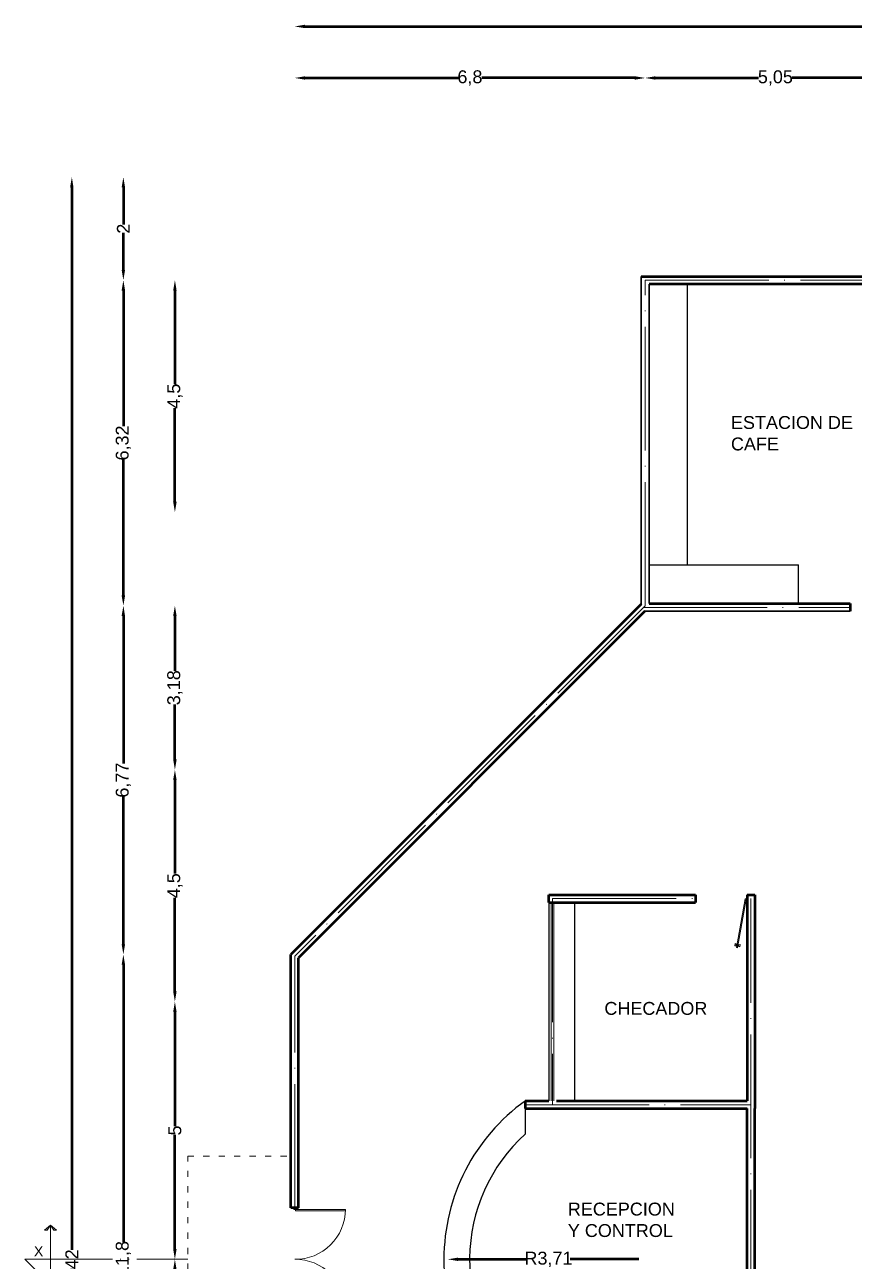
# Model space of a CAD drawing. Header units: millimetres. Extents: x 56 to 645, y 38 to 413.
# Drawn here: x 55.9 to 178.2, y 229.6 to 411.9 of the extents above; entities that cross this region are included whole.
import ezdxf

# ---------------------------------------------------------------- set-up
doc = ezdxf.new("R2010")
doc.units = ezdxf.units.MM
for name, pattern in [('ACAD_ISO03W100', [30, 12, -18]), ('ACAD_ISO04W100', [30, 24, -3, 0, -3]), ('ACAD_ISO05W100', [33, 24, -3, 0, -3, 0, -3])]:
    doc.linetypes.add(name, pattern=pattern)
for name, color, linetype, lineweight in [('canceleria', 3, 'Continuous', 15), ('cotas', 2, 'Continuous', 5), ('ejes', 1, 'ACAD_ISO04W100', 5), ('muros', 5, 'Continuous', 50), ('piso', 5, 'Continuous', 30), ('proyeccion de losa', 5, 'ACAD_ISO03W100', 20), ('simbologia', 2, 'ACAD_ISO05W100', 5), ('ventanas', 4, 'Continuous', 5)]:
    doc.layers.add(name, color=color, linetype=linetype, lineweight=lineweight)
doc.layers.add('muebles', color=6, linetype='Continuous')
doc.styles.get("Standard").update_dxf_attribs({"font": 'arial.ttf'})
doc.dimstyles.new('ISO-25', dxfattribs={"dimtxt": 2.5, "dimasz": 2.5, "dimexe": 1.25, "dimexo": 0.625, "dimtad": 1, "dimtxsty": 'Standard', "dimcen": 2.5, "dimadec": 0, "dimazin": 0, "dimtfac": 1, "dimtmove": 0, "dimatfit": 3, "dimfxl": 1, "dimarcsym": 0})

# ---------------------------------------------------------------- blocks, each defined once
blk = doc.blocks.new('*D79')
at = {"layer": 'cotas', "color": 0, "lineweight": -2}
for p, q in [((1400.875, 818.713), (1402.208, 818.713)), ((1404.382, 818.713), (1403.049, 818.713))]:
    blk.add_line(p, q, dxfattribs=at)
at = {"layer": 'cotas', "color": 0}
blk.add_solid([(1400.875, 818.746), (1400.875, 818.68), (1400.675, 818.713)], dxfattribs=at)
at = {"layer": 'Defpoints', "color": 0}
for p in [(1400.675, 818.713), (1404.382, 818.713)]:
    blk.add_point(p, dxfattribs=at)
at = {"layer": 'cotas', "color": 0, "insert": (1402.629, 818.713), "char_height": 0.25, "attachment_point": 5}
blk.add_mtext('R3,71', dxfattribs=at)
blk = doc.blocks.new('*D30')
at = {"layer": 'cotas', "color": 0, "lineweight": -2}
for p, q in [((1393.381, 839.513), (1393.381, 818.896)), ((1393.381, 797.913), (1393.381, 818.53))]:
    blk.add_line(p, q, dxfattribs=at)
at = {"layer": 'cotas', "color": 0}
for points in [[(1393.347, 839.513), (1393.414, 839.513), (1393.381, 839.713)], [(1393.347, 797.913), (1393.414, 797.913), (1393.381, 797.713)]]:
    blk.add_solid(points, dxfattribs=at)
at = {"layer": 'Defpoints', "color": 0}
for p in [(1393.381, 839.713), (1393.381, 839.713), (1393.381, 797.713)]:
    blk.add_point(p, dxfattribs=at)
at = {"layer": 'cotas', "color": 0, "insert": (1393.381, 818.713), "char_height": 0.25, "attachment_point": 5, "rotation": 90}
blk.add_mtext('42', dxfattribs=at)
blk = doc.blocks.new('*D33')
at = {"layer": 'cotas', "color": 0, "lineweight": -2}
for p, q in [((1394.381, 824.428), (1394.381, 819.042)), ((1394.381, 813.03), (1394.381, 818.415))]:
    blk.add_line(p, q, dxfattribs=at)
at = {"layer": 'cotas', "color": 0}
for points in [[(1394.347, 824.428), (1394.414, 824.428), (1394.381, 824.628)], [(1394.347, 813.03), (1394.414, 813.03), (1394.381, 812.83)]]:
    blk.add_solid(points, dxfattribs=at)
at = {"layer": 'Defpoints', "color": 0}
for p in [(1394.381, 824.628), (1394.381, 824.628), (1394.381, 812.83)]:
    blk.add_point(p, dxfattribs=at)
at = {"layer": 'cotas', "color": 0, "insert": (1394.381, 818.729), "char_height": 0.25, "attachment_point": 5, "rotation": 90}
blk.add_mtext('11,8', dxfattribs=at)
blk = doc.blocks.new('*D34')
at = {"layer": 'cotas', "color": 0, "lineweight": -2}
for p, q in [((1394.381, 831.197), (1394.381, 828.338)), ((1394.381, 824.828), (1394.381, 827.687))]:
    blk.add_line(p, q, dxfattribs=at)
at = {"layer": 'cotas', "color": 0}
for points in [[(1394.347, 831.197), (1394.414, 831.197), (1394.381, 831.397)], [(1394.347, 824.828), (1394.414, 824.828), (1394.381, 824.628)]]:
    blk.add_solid(points, dxfattribs=at)
at = {"layer": 'Defpoints', "color": 0}
for p in [(1394.381, 831.397), (1394.381, 831.397), (1394.381, 824.628)]:
    blk.add_point(p, dxfattribs=at)
at = {"layer": 'cotas', "color": 0, "insert": (1394.381, 828.012), "char_height": 0.25, "attachment_point": 5, "rotation": 90}
blk.add_mtext('6,77', dxfattribs=at)
blk = doc.blocks.new('*D35')
at = {"layer": 'cotas', "color": 0, "lineweight": -2}
for p, q in [((1394.381, 837.513), (1394.381, 834.879)), ((1394.381, 831.597), (1394.381, 834.231))]:
    blk.add_line(p, q, dxfattribs=at)
at = {"layer": 'cotas', "color": 0}
for points in [[(1394.347, 837.513), (1394.414, 837.513), (1394.381, 837.713)], [(1394.347, 831.597), (1394.414, 831.597), (1394.381, 831.397)]]:
    blk.add_solid(points, dxfattribs=at)
at = {"layer": 'Defpoints', "color": 0}
for p in [(1394.381, 837.713), (1394.381, 837.713), (1394.381, 831.397)]:
    blk.add_point(p, dxfattribs=at)
at = {"layer": 'cotas', "color": 0, "insert": (1394.381, 834.555), "char_height": 0.25, "attachment_point": 5, "rotation": 90}
blk.add_mtext('6,32', dxfattribs=at)
blk = doc.blocks.new('*D36')
at = {"layer": 'cotas', "color": 0, "lineweight": -2}
for p, q in [((1395.381, 837.513), (1395.381, 835.697)), ((1395.381, 833.413), (1395.381, 835.23))]:
    blk.add_line(p, q, dxfattribs=at)
at = {"layer": 'cotas', "color": 0}
for points in [[(1395.347, 837.513), (1395.414, 837.513), (1395.381, 837.713)], [(1395.347, 833.413), (1395.414, 833.413), (1395.381, 833.213)]]:
    blk.add_solid(points, dxfattribs=at)
at = {"layer": 'Defpoints', "color": 0}
for p in [(1395.381, 837.713), (1395.381, 833.213), (1395.381, 833.213)]:
    blk.add_point(p, dxfattribs=at)
at = {"layer": 'cotas', "color": 0, "insert": (1395.381, 835.463), "char_height": 0.25, "attachment_point": 5, "rotation": 90}
blk.add_mtext('4,5', dxfattribs=at)
blk = doc.blocks.new('*D37')
at = {"layer": 'cotas', "color": 0, "lineweight": -2}
for p, q in [((1395.381, 831.197), (1395.381, 830.13)), ((1395.381, 828.413), (1395.381, 829.48))]:
    blk.add_line(p, q, dxfattribs=at)
at = {"layer": 'cotas', "color": 0}
for points in [[(1395.347, 831.197), (1395.414, 831.197), (1395.381, 831.397)], [(1395.347, 828.413), (1395.414, 828.413), (1395.381, 828.213)]]:
    blk.add_solid(points, dxfattribs=at)
at = {"layer": 'Defpoints', "color": 0}
for p in [(1395.381, 831.397), (1395.381, 828.213), (1395.381, 828.213)]:
    blk.add_point(p, dxfattribs=at)
at = {"layer": 'cotas', "color": 0, "insert": (1395.381, 829.805), "char_height": 0.25, "attachment_point": 5, "rotation": 90}
blk.add_mtext('3,18', dxfattribs=at)
blk = doc.blocks.new('*D38')
at = {"layer": 'cotas', "color": 0, "lineweight": -2}
for p, q in [((1395.381, 828.013), (1395.381, 826.197)), ((1395.381, 823.913), (1395.381, 825.73))]:
    blk.add_line(p, q, dxfattribs=at)
at = {"layer": 'cotas', "color": 0}
for points in [[(1395.347, 828.013), (1395.414, 828.013), (1395.381, 828.213)], [(1395.347, 823.913), (1395.414, 823.913), (1395.381, 823.713)]]:
    blk.add_solid(points, dxfattribs=at)
at = {"layer": 'Defpoints', "color": 0}
for p in [(1395.381, 828.213), (1395.381, 823.713), (1395.381, 823.713)]:
    blk.add_point(p, dxfattribs=at)
at = {"layer": 'cotas', "color": 0, "insert": (1395.381, 825.963), "char_height": 0.25, "attachment_point": 5, "rotation": 90}
blk.add_mtext('4,5', dxfattribs=at)
blk = doc.blocks.new('*D39')
at = {"layer": 'cotas', "color": 0, "lineweight": -2}
for p, q in [((1395.381, 823.513), (1395.381, 821.296)), ((1395.381, 818.913), (1395.381, 821.13))]:
    blk.add_line(p, q, dxfattribs=at)
at = {"layer": 'cotas', "color": 0}
for points in [[(1395.347, 823.513), (1395.414, 823.513), (1395.381, 823.713)], [(1395.347, 818.913), (1395.414, 818.913), (1395.381, 818.713)]]:
    blk.add_solid(points, dxfattribs=at)
at = {"layer": 'Defpoints', "color": 0}
for p in [(1395.381, 823.713), (1395.381, 818.713), (1395.381, 818.713)]:
    blk.add_point(p, dxfattribs=at)
at = {"layer": 'cotas', "color": 0, "insert": (1395.381, 821.213), "char_height": 0.25, "attachment_point": 5, "rotation": 90}
blk.add_mtext('5', dxfattribs=at)
blk = doc.blocks.new('*D40')
at = {"layer": 'cotas', "color": 0, "lineweight": -2}
for p, q in [((1395.381, 818.513), (1395.381, 816.296)), ((1395.381, 813.913), (1395.381, 816.13))]:
    blk.add_line(p, q, dxfattribs=at)
at = {"layer": 'cotas', "color": 0}
for points in [[(1395.347, 818.513), (1395.414, 818.513), (1395.381, 818.713)], [(1395.347, 813.913), (1395.414, 813.913), (1395.381, 813.713)]]:
    blk.add_solid(points, dxfattribs=at)
at = {"layer": 'Defpoints', "color": 0}
for p in [(1395.381, 818.713), (1395.381, 813.713), (1395.381, 813.713)]:
    blk.add_point(p, dxfattribs=at)
at = {"layer": 'cotas', "color": 0, "insert": (1395.381, 816.213), "char_height": 0.25, "attachment_point": 5, "rotation": 90}
blk.add_mtext('5', dxfattribs=at)
blk = doc.blocks.new('*D65')
at = {"layer": 'cotas', "color": 0, "lineweight": -2}
for p, q in [((1394.381, 839.513), (1394.381, 838.796)), ((1394.381, 837.913), (1394.381, 838.63))]:
    blk.add_line(p, q, dxfattribs=at)
at = {"layer": 'cotas', "color": 0}
for points in [[(1394.347, 839.513), (1394.414, 839.513), (1394.381, 839.713)], [(1394.347, 837.913), (1394.414, 837.913), (1394.381, 837.713)]]:
    blk.add_solid(points, dxfattribs=at)
at = {"layer": 'Defpoints', "color": 0}
for p in [(1394.381, 839.713), (1394.381, 839.713), (1394.381, 837.713)]:
    blk.add_point(p, dxfattribs=at)
at = {"layer": 'cotas', "color": 0, "insert": (1394.381, 838.713), "char_height": 0.25, "attachment_point": 5, "rotation": 90}
blk.add_mtext('2', dxfattribs=at)
blk = doc.blocks.new('*D67')
at = {"layer": 'cotas', "color": 0, "lineweight": -2}
for p, q in [((1397.905, 842.638), (1432.415, 842.638)), ((1467.767, 842.638), (1433.256, 842.638))]:
    blk.add_line(p, q, dxfattribs=at)
at = {"layer": 'cotas', "color": 0}
for points in [[(1397.905, 842.671), (1397.905, 842.605), (1397.705, 842.638)], [(1467.767, 842.671), (1467.767, 842.605), (1467.967, 842.638)]]:
    blk.add_solid(points, dxfattribs=at)
at = {"layer": 'Defpoints', "color": 0}
for p in [(1397.705, 842.638), (1467.967, 842.638), (1467.967, 842.638)]:
    blk.add_point(p, dxfattribs=at)
at = {"layer": 'cotas', "color": 0, "insert": (1432.836, 842.638), "char_height": 0.25, "attachment_point": 5}
blk.add_mtext('70,26', dxfattribs=at)
blk = doc.blocks.new('*D68')
at = {"layer": 'cotas', "color": 0, "lineweight": -2}
for p, q in [((1397.905, 841.638), (1400.877, 841.638)), ((1404.305, 841.638), (1401.334, 841.638))]:
    blk.add_line(p, q, dxfattribs=at)
at = {"layer": 'cotas', "color": 0}
for points in [[(1397.905, 841.671), (1397.905, 841.605), (1397.705, 841.638)], [(1404.305, 841.671), (1404.305, 841.605), (1404.505, 841.638)]]:
    blk.add_solid(points, dxfattribs=at)
at = {"layer": 'Defpoints', "color": 0}
for p in [(1397.705, 841.638), (1404.505, 841.638), (1404.505, 841.638)]:
    blk.add_point(p, dxfattribs=at)
at = {"layer": 'cotas', "color": 0, "insert": (1401.105, 841.638), "char_height": 0.25, "attachment_point": 5}
blk.add_mtext('6,8', dxfattribs=at)
blk = doc.blocks.new('*D69')
at = {"layer": 'cotas', "color": 0, "lineweight": -2}
for p, q in [((1404.705, 841.638), (1406.707, 841.638)), ((1409.359, 841.638), (1407.358, 841.638))]:
    blk.add_line(p, q, dxfattribs=at)
at = {"layer": 'cotas', "color": 0}
for points in [[(1404.705, 841.671), (1404.705, 841.605), (1404.505, 841.638)], [(1409.359, 841.671), (1409.359, 841.605), (1409.559, 841.638)]]:
    blk.add_solid(points, dxfattribs=at)
at = {"layer": 'Defpoints', "color": 0}
for p in [(1404.505, 841.638), (1409.559, 841.638), (1409.559, 841.638)]:
    blk.add_point(p, dxfattribs=at)
at = {"layer": 'cotas', "color": 0, "insert": (1407.032, 841.638), "char_height": 0.25, "attachment_point": 5}
blk.add_mtext('5,05', dxfattribs=at)
blk = doc.blocks.new('auditorio')
at = {"layer": 'canceleria'}
blk.add_line((12.997, 31.12), (13.006, 31.169), dxfattribs=at)
for points in [[(15.184, 37.735), (15.204, 37.735), (15.204, 37.715), (15.184, 37.715)], [(12.184, 32.065), (12.204, 32.065), (12.204, 32.085), (12.184, 32.085)], [(13.164, 32.065), (13.144, 32.068), (12.977, 31.123), (12.997, 31.12), (13.164, 32.065)], [(13.184, 32.065), (13.164, 32.065), (13.164, 32.085), (13.184, 32.085)], [(12.988, 31.182), (12.984, 31.162), (12.97, 31.165), (12.974, 31.19), (12.951, 31.201), (12.943, 31.157), (12.969, 31.16), (12.973, 31.185), (12.988, 31.182)], [(13.008, 31.179), (13.004, 31.159), (13.019, 31.156), (13.023, 31.181), (13.049, 31.184), (13.041, 31.14), (13.018, 31.151), (13.022, 31.176), (13.008, 31.179)]]:
    blk.add_lwpolyline(points, dxfattribs=at)
at = {"layer": 'ejes', "ltscale": 0.1}
for p, q in [((11.205, 37.759), (11.205, 44.075)), ((11.205, 44.075), (26.409, 44.075)), ((11.205, 37.759), (4.405, 30.959)), ((11.171, 37.725), (15.184, 37.725)), ((9.409, 32.075), (12.184, 32.075)), ((9.409, 32.075), (9.409, 28.075)), ((13.259, 18), (13.259, 32.075)), ((4.405, 26.075), (4.405, 30.959)), ((8.88, 28.075), (13.259, 28.075))]:
    blk.add_line(p, q, dxfattribs=at)
at = {"layer": 'muebles'}
for p, q in [((12.03, 38.55), (12.03, 44)), ((11.28, 38.55), (14.184, 38.55)), ((14.184, 37.8), (14.184, 38.55)), ((9.334, 32), (9.334, 28.15)), ((9.834, 32), (9.834, 28.15)), ((8.88, 28.15), (8.88, 27.509))]:
    blk.add_line(p, q, dxfattribs=at)
for radius, start, end in [(3.782, 125.5983, 234.4017), (3.282, 132.1278, 227.1527)]:
    blk.add_arc((11.082, 25.075), radius, start, end, dxfattribs=at)
at = {"layer": 'muros'}
for p, q in [((11.13, 44.15), (26.484, 44.15)), ((16.184, 44), (11.28, 44)), ((11.13, 37.79), (4.33, 30.99)), ((11.28, 37.8), (15.184, 37.8)), ((15.184, 37.8), (15.184, 37.65)), ((11.202, 37.65), (4.48, 30.927)), ((9.334, 32.15), (12.184, 32.15)), ((9.334, 32), (9.334, 32.15)), ((9.334, 32), (12.184, 32)), ((12.184, 32.15), (12.184, 32)), ((13.184, 32.15), (13.334, 32.15)), ((13.184, 32.15), (13.184, 28.15)), ((13.334, 32.15), (13.334, 28)), ((4.33, 26.075), (4.33, 30.99)), ((4.48, 26.075), (4.48, 30.927)), ((8.88, 28.15), (9.334, 28.15)), ((8.88, 28.15), (8.88, 28)), ((9.484, 28.15), (13.184, 28.15)), ((8.88, 28), (13.184, 28)), ((13.184, 22.15), (13.184, 28)), ((13.334, 18), (13.334, 28)), ((4.48, 26.075), (4.33, 26.075))]:
    blk.add_line(p, q, dxfattribs=at)
at = {"layer": 'piso'}
for p, q in [((11.13, 37.79), (11.13, 44.15)), ((11.28, 37.8), (11.28, 44)), ((11.202, 37.65), (15.184, 37.65))]:
    blk.add_line(p, q, dxfattribs=at)
at = {"layer": 'proyeccion de losa', "linetype": 'ACAD_ISO03W100', "ltscale": 0.01}
for p, q in [((2.33, 23.075), (2.33, 27.075)), ((2.33, 27.075), (4.33, 27.075))]:
    blk.add_line(p, q, dxfattribs=at)
at = {"layer": 'simbologia'}
blk.add_lwpolyline([(-0.333, 25.075), (-0.833, 25.075), (-0.333, 24.575), (-0.333, 25.736), (-0.218, 25.639), (-0.268, 25.639), (-0.333, 25.736), (-0.398, 25.639), (-0.448, 25.639), (-0.333, 25.736)], dxfattribs=at)
at = {"layer": 'simbologia', "ltscale": 0.05}
blk.add_lwpolyline([(-0.333, 25.075), (2.33, 25.075)], dxfattribs=at)
at = {"layer": 'ventanas'}
for p, q in [((9.384, 32), (9.384, 28.15)), ((9.434, 32), (9.434, 28.15)), ((4.42, 26.045), (4.39, 26.045)), ((5.39, 26.045), (4.42, 26.045)), ((4.42, 26.045), (4.42, 26.015)), ((5.39, 26.015), (4.42, 26.015)), ((5.39, 26.015), (5.39, 26.045))]:
    blk.add_line(p, q, dxfattribs=at)
blk.add_lwpolyline([(4.42, 26.075), (4.42, 26.045), (4.39, 26.045), (4.39, 26.075)], dxfattribs=at)
for centre, start, end in [((4.42, 26.045), 269.3735, 0), ((4.42, 24.105), 360, 90.6265)]:
    blk.add_arc(centre, 0.97, start, end, dxfattribs=at)
at = {"char_height": 0.25}
for s, insert, width, attachment_point in [('ESTACION DE CAFE', (12.87, 40.769), 2.62571, 7), ('CHECADOR', (10.414, 29.816), 1.64261, 7), ('RECEPCION Y CONTROL', (9.705, 26.175), 2.07838, 1)]:
    blk.add_mtext(s, dxfattribs=dict(at, insert=insert, width=width, attachment_point=attachment_point))
at = {"layer": 'cotas', "insert": (-0.657, 25.33), "char_height": 0.2, "width": 0.21215, "attachment_point": 1}
blk.add_mtext('X', dxfattribs=at)
at = {"layer": 'cotas'}
for p1, p2, picture, middle in [((4.405, 49), (74.666, 49), '*D67', (39.535, 49)), ((4.405, 48), (11.205, 48), '*D68', (7.805, 48)), ((11.205, 48), (16.259, 48), '*D69', (13.732, 48)), ((0.08, 4.075), (0.08, 46.075), '*D30', (0.08, 25.075)), ((1.08, 44.075), (1.08, 46.075), '*D65', (1.08, 45.075)), ((1.08, 37.759), (1.08, 44.075), '*D35', (1.08, 40.917)), ((2.08, 44.075), (2.08, 39.575), '*D36', (2.08, 41.825)), ((1.08, 30.99), (1.08, 37.759), '*D34', (1.08, 34.374)), ((2.08, 37.759), (2.08, 34.575), '*D37', (2.08, 36.167)), ((2.08, 34.575), (2.08, 30.075), '*D38', (2.08, 32.325)), ((1.08, 19.191), (1.08, 30.99), '*D33', (1.08, 25.091)), ((2.08, 30.075), (2.08, 25.075), '*D39', (2.08, 27.575)), ((2.08, 25.075), (2.08, 20.075), '*D40', (2.08, 22.575))]:
    dim = blk.add_aligned_dim(p1=p1, p2=p2, distance=0, dimstyle='ISO-25', dxfattribs=at)
    dim.commit()
    dim.dimension.update_dxf_attribs({"geometry": picture, "text_midpoint": middle, "insert": (-1393.3, -793.638)})
dim = blk.add_radius_dim(center=(11.082, 25.075), mpoint=(7.375, 25.075), dimstyle='ISO-25', dxfattribs=at)
dim.commit()
dim.dimension.update_dxf_attribs({"geometry": '*D79', "text_midpoint": (9.328, 25.075), "insert": (-1393.3, -793.638)})

msp = doc.modelspace()

# ---------------------------------------------------------------- block references
at = {"layer": 'muros', "xscale": 7.596423299999999, "yscale": 7.596423299999999, "zscale": 7.596423299999999}
msp.add_blockref('auditorio', (62.21, 39.41), dxfattribs=at)

doc.saveas('drawing.dxf')
